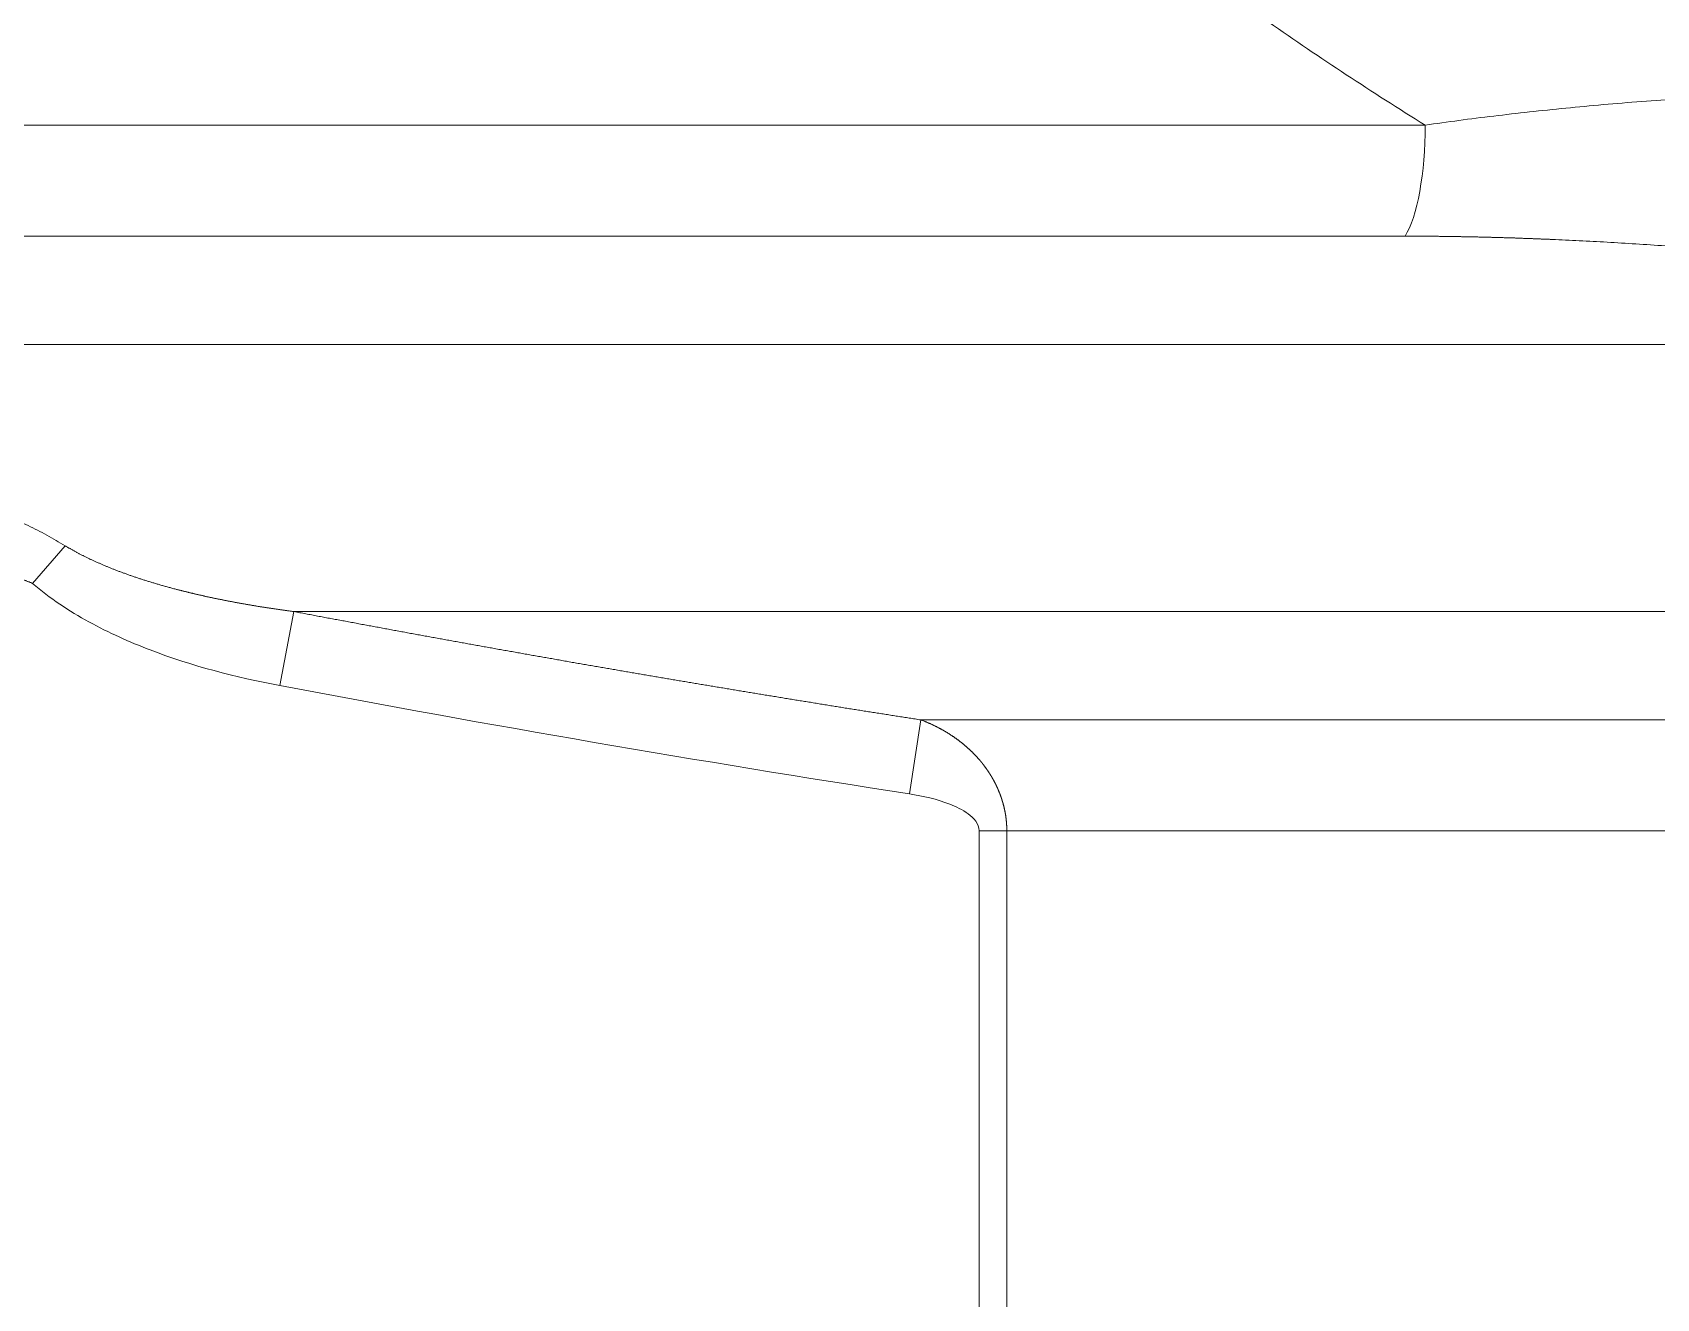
# Model space of a CAD drawing. Header units: millimetres. Extents: x 4664 to 8864, y -38 to 2932.
# Drawn here: x 8024.88 to 8042.34, y 1742.65 to 1756.27 of the extents above; entities that cross this region are included whole.
import ezdxf

# ---------------------------------------------------------------- set-up
doc = ezdxf.new("R2010")
doc.units = ezdxf.units.MM

msp = doc.modelspace()

# ---------------------------------------------------------------- linework, layer by layer
at = {"lineweight": 5}
for p, q in [((8002.857, 1755.274), (8039.855, 1755.274)), ((8003.268, 1754.08), (8039.638, 1754.08)), ((8051.856, 1752.914), (7999.933, 1752.914)), ((8025.228, 1750.749), (8024.877, 1750.345)), ((8027.689, 1750.041), (8027.538, 1749.245)), ((8056.217, 1750.041), (8027.689, 1750.041)), ((8034.432, 1748.876), (8034.309, 1748.08)), ((8055.244, 1748.876), (8034.432, 1748.876)), ((8035.059, 1747.682), (8035.059, 1736.626)), ((8035.059, 1747.682), (8056.437, 1747.682)), ((8035.356, 1736.626), (8035.356, 1747.682))]:
    msp.add_line(p, q, dxfattribs=at)
at = {"lineweight": 5, "extrusion": (0, 0, -1)}
msp.add_ellipse((8039.492, 1755.274), major_axis=(0, -1.306), ratio=0.278426, start_param=4.712389, end_param=5.867354, dxfattribs=at)
at = {"lineweight": 5}
for points, knots in [([(8028.369, 1766.189), (8028.747, 1765.647), (8029.137, 1765.115), (8029.942, 1764.072), (8030.358, 1763.561), (8031.217, 1762.559), (8031.659, 1762.068), (8032.342, 1761.348), (8032.573, 1761.11), (8032.925, 1760.757), (8033.102, 1760.582), (8033.311, 1760.379), (8033.416, 1760.278), (8033.469, 1760.227), (8033.495, 1760.202), (8033.508, 1760.19), (8033.515, 1760.183), (8033.518, 1760.181), (8033.52, 1760.179), (8033.521, 1760.178), (8034.003, 1759.718), (8034.495, 1759.272), (8035.251, 1758.622), (8035.506, 1758.408), (8035.893, 1758.092), (8036.087, 1757.936), (8036.316, 1757.755), (8036.43, 1757.665), (8036.488, 1757.62), (8036.517, 1757.598), (8036.531, 1757.587), (8036.538, 1757.581), (8036.542, 1757.578), (8036.544, 1757.577), (8036.545, 1757.576), (8036.545, 1757.576), (8036.545, 1757.576), (8037.079, 1757.162), (8037.621, 1756.764), (8038.725, 1755.997), (8039.285, 1755.628), (8039.855, 1755.274)], [0, 0, 0, 0, 0.125, 0.125, 0.25, 0.25, 0.375, 0.375, 0.4375, 0.4375, 0.46875, 0.484375, 0.492187, 0.496094, 0.498047, 0.499023, 0.499512, 0.499756, 0.499756, 0.5, 0.5, 0.625, 0.625, 0.6875, 0.6875, 0.71875, 0.734375, 0.742187, 0.746094, 0.748047, 0.749023, 0.749512, 0.749756, 0.749878, 0.749939, 0.749939, 0.75, 0.75, 0.875, 0.875, 1, 1, 1, 1]), ([(8052.102, 1755.317), (8051.817, 1755.342), (8051.538, 1755.366), (8050.987, 1755.411), (8050.717, 1755.433), (8050.184, 1755.473), (8049.921, 1755.491), (8049.534, 1755.517), (8049.405, 1755.525), (8049.15, 1755.541), (8049.024, 1755.548), (8048.647, 1755.57), (8048.4, 1755.582), (8048.035, 1755.599), (8047.915, 1755.604), (8047.736, 1755.611), (8047.676, 1755.613), (8047.558, 1755.618), (8047.499, 1755.62), (8047.205, 1755.63), (8046.974, 1755.636), (8046.633, 1755.643), (8046.521, 1755.645), (8046.353, 1755.648), (8046.269, 1755.649), (8046.172, 1755.65), (8046.124, 1755.65), (8046.1, 1755.651), (8046.088, 1755.651), (8046.082, 1755.651), (8046.079, 1755.651), (8046.077, 1755.651), (8046.077, 1755.651), (8046.076, 1755.651), (8046.076, 1755.651), (8046.076, 1755.651), (8046.076, 1755.651), (8046.076, 1755.651), (8046.076, 1755.651), (8045.937, 1755.652), (8045.662, 1755.654), (8045.26, 1755.653), (8044.866, 1755.649), (8044.609, 1755.644), (8044.229, 1755.635), (8043.981, 1755.627), (8043.618, 1755.613), (8043.499, 1755.608), (8043.322, 1755.6), (8043.234, 1755.595), (8043.132, 1755.59), (8043.082, 1755.587), (8043.056, 1755.586), (8043.044, 1755.585), (8043.037, 1755.585), (8043.034, 1755.585), (8043.033, 1755.585), (8043.032, 1755.585), (8043.032, 1755.585), (8043.031, 1755.585), (8043.031, 1755.585), (8043.031, 1755.585), (8043.031, 1755.585), (8043.031, 1755.585), (8042.887, 1755.576), (8042.601, 1755.559), (8042.181, 1755.529), (8041.769, 1755.495), (8041.367, 1755.457), (8040.974, 1755.416), (8040.591, 1755.372), (8040.217, 1755.325), (8039.975, 1755.291), (8039.855, 1755.274)], [0, 0, 0, 0, 0.0625, 0.0625, 0.125, 0.125, 0.1875, 0.1875, 0.21875, 0.21875, 0.25, 0.25, 0.3125, 0.3125, 0.34375, 0.34375, 0.359375, 0.359375, 0.375, 0.375, 0.4375, 0.4375, 0.46875, 0.46875, 0.484375, 0.492188, 0.496094, 0.498047, 0.499023, 0.499512, 0.499756, 0.499878, 0.499939, 0.499969, 0.499985, 0.499992, 0.499996, 0.499996, 0.5, 0.5, 0.53125, 0.5625, 0.59375, 0.625, 0.625, 0.6875, 0.6875, 0.71875, 0.71875, 0.734375, 0.742188, 0.746094, 0.748047, 0.749023, 0.749512, 0.749756, 0.749878, 0.749939, 0.749969, 0.749985, 0.749992, 0.749996, 0.749996, 0.75, 0.75, 0.78125, 0.8125, 0.84375, 0.875, 0.90625, 0.9375, 0.96875, 1, 1, 1, 1]), ([(8039.638, 1754.08), (8039.644, 1754.08), (8039.656, 1754.08), (8039.674, 1754.08), (8039.692, 1754.08), (8039.71, 1754.08), (8039.728, 1754.08), (8039.746, 1754.079), (8039.764, 1754.079), (8039.782, 1754.079), (8039.8, 1754.079), (8039.818, 1754.079), (8039.836, 1754.079), (8039.855, 1754.079), (8039.873, 1754.079), (8039.891, 1754.079), (8039.909, 1754.079), (8039.927, 1754.078), (8039.945, 1754.078), (8039.963, 1754.078), (8039.982, 1754.078), (8040, 1754.078), (8040.018, 1754.077), (8040.036, 1754.077), (8040.055, 1754.077), (8040.073, 1754.077), (8040.091, 1754.077), (8040.11, 1754.076), (8040.128, 1754.076), (8040.146, 1754.076), (8040.165, 1754.076), (8040.183, 1754.075), (8040.201, 1754.075), (8040.22, 1754.075), (8040.238, 1754.074), (8040.257, 1754.074), (8040.275, 1754.074), (8040.294, 1754.073), (8040.312, 1754.073), (8040.331, 1754.073), (8040.349, 1754.072), (8040.368, 1754.072), (8040.386, 1754.071), (8040.405, 1754.071), (8040.423, 1754.071), (8040.442, 1754.07), (8040.461, 1754.07), (8040.479, 1754.069), (8040.498, 1754.069), (8040.517, 1754.068), (8040.535, 1754.068), (8040.554, 1754.067), (8040.573, 1754.067), (8040.592, 1754.066), (8040.61, 1754.066), (8040.629, 1754.065), (8040.648, 1754.065), (8040.667, 1754.064), (8040.686, 1754.064), (8040.704, 1754.063), (8040.723, 1754.063), (8040.742, 1754.062), (8040.761, 1754.061), (8040.78, 1754.061), (8040.799, 1754.06), (8040.818, 1754.06), (8040.837, 1754.059), (8040.856, 1754.058), (8040.875, 1754.058), (8040.894, 1754.057), (8040.913, 1754.056), (8040.932, 1754.056), (8040.951, 1754.055), (8040.97, 1754.054), (8040.989, 1754.053), (8041.008, 1754.053), (8041.027, 1754.052), (8041.047, 1754.051), (8041.066, 1754.051), (8041.085, 1754.05), (8041.104, 1754.049), (8041.123, 1754.048), (8041.143, 1754.047), (8041.162, 1754.047), (8041.181, 1754.046), (8041.201, 1754.045), (8041.311, 1754.04), (8041.515, 1754.031), (8041.815, 1754.015), (8042.124, 1753.996), (8042.441, 1753.975), (8042.704, 1753.957), (8042.91, 1753.941), (8043.057, 1753.93), (8043.206, 1753.918), (8043.356, 1753.905), (8043.508, 1753.893), (8043.661, 1753.879), (8043.815, 1753.866), (8043.97, 1753.852), (8044.127, 1753.837), (8044.352, 1753.816), (8044.648, 1753.786), (8045.019, 1753.748), (8045.403, 1753.708), (8045.782, 1753.666), (8046.157, 1753.624), (8046.528, 1753.581), (8046.91, 1753.536), (8047.285, 1753.49), (8047.655, 1753.445), (8048.022, 1753.4), (8048.409, 1753.351), (8048.716, 1753.313), (8048.941, 1753.284), (8049.079, 1753.266), (8049.228, 1753.248), (8049.386, 1753.227), (8049.555, 1753.206), (8049.733, 1753.183), (8049.921, 1753.159), (8050.12, 1753.134), (8050.296, 1753.111), (8050.445, 1753.092), (8050.562, 1753.077), (8050.674, 1753.063), (8050.783, 1753.049), (8050.887, 1753.036), (8050.987, 1753.024), (8051.082, 1753.011), (8051.174, 1753), (8051.261, 1752.989), (8051.344, 1752.978), (8051.423, 1752.969), (8051.498, 1752.959), (8051.568, 1752.95), (8051.634, 1752.942), (8051.696, 1752.934), (8051.753, 1752.927), (8051.806, 1752.921), (8051.84, 1752.916), (8051.856, 1752.914)], [0, 0, 0, 0, 0.001403, 0.002808, 0.004214, 0.005622, 0.007032, 0.008443, 0.009856, 0.01127, 0.012686, 0.014104, 0.015523, 0.016944, 0.018367, 0.019791, 0.021217, 0.022645, 0.024074, 0.025505, 0.026937, 0.028371, 0.029807, 0.031245, 0.032684, 0.034125, 0.035568, 0.037012, 0.038458, 0.039906, 0.041355, 0.042806, 0.044259, 0.045713, 0.047169, 0.048627, 0.050087, 0.051548, 0.053011, 0.054475, 0.055942, 0.05741, 0.05888, 0.060351, 0.061825, 0.0633, 0.064776, 0.066255, 0.067735, 0.069217, 0.0707, 0.072186, 0.073673, 0.075162, 0.076653, 0.078145, 0.079639, 0.081135, 0.082633, 0.084132, 0.085633, 0.087136, 0.088641, 0.090148, 0.091656, 0.093166, 0.094678, 0.096191, 0.097707, 0.099224, 0.100743, 0.102264, 0.103786, 0.105311, 0.106837, 0.108365, 0.109895, 0.111426, 0.11296, 0.114495, 0.116032, 0.117571, 0.119111, 0.120654, 0.122198, 0.123744, 0.125292, 0.148749, 0.172956, 0.197922, 0.223653, 0.250157, 0.262099, 0.274161, 0.286342, 0.298644, 0.311068, 0.323613, 0.33628, 0.34907, 0.361983, 0.37502, 0.40466, 0.43536, 0.467127, 0.499968, 0.529724, 0.560471, 0.592216, 0.624965, 0.653813, 0.684259, 0.716308, 0.749969, 0.760607, 0.772055, 0.784313, 0.797384, 0.811268, 0.825968, 0.841484, 0.857818, 0.874972, 0.884887, 0.894455, 0.903675, 0.912547, 0.92107, 0.929244, 0.937069, 0.944545, 0.95167, 0.958445, 0.96487, 0.970943, 0.976665, 0.982036, 0.987055, 0.991722, 0.996037, 1, 1, 1, 1]), ([(8025.228, 1750.749), (8025.163, 1750.789), (8025.098, 1750.827), (8024.965, 1750.9), (8024.898, 1750.934), (8024.763, 1750.998), (8024.694, 1751.028), (8024.554, 1751.083), (8024.483, 1751.108), (8024.338, 1751.153), (8024.265, 1751.173), (8024.115, 1751.208), (8024.039, 1751.223), (8023.883, 1751.247), (8023.804, 1751.256), (8023.683, 1751.266), (8023.642, 1751.269), (8023.58, 1751.272), (8023.549, 1751.273), (8023.513, 1751.274), (8023.494, 1751.274), (8023.485, 1751.275), (8023.481, 1751.275), (8023.478, 1751.275), (8023.477, 1751.275), (8023.477, 1751.275), (8023.476, 1751.275), (8023.476, 1751.275), (8023.476, 1751.275), (8023.476, 1751.275), (8023.476, 1751.275), (8023.405, 1751.276), (8023.334, 1751.275), (8023.191, 1751.27), (8023.119, 1751.265), (8022.974, 1751.252), (8022.902, 1751.243), (8022.792, 1751.228), (8022.756, 1751.222), (8022.701, 1751.213), (8022.673, 1751.208), (8022.641, 1751.202), (8022.625, 1751.199), (8022.617, 1751.197), (8022.613, 1751.197), (8022.611, 1751.196), (8022.61, 1751.196), (8022.535, 1751.182), (8022.463, 1751.166), (8022.322, 1751.132), (8022.253, 1751.113), (8022.118, 1751.073), (8022.052, 1751.052), (8021.923, 1751.006), (8021.86, 1750.982), (8021.799, 1750.956)], [0, 0, 0, 0, 0.0625, 0.0625, 0.125, 0.125, 0.1875, 0.1875, 0.25, 0.25, 0.3125, 0.3125, 0.375, 0.375, 0.4375, 0.4375, 0.46875, 0.46875, 0.484375, 0.492188, 0.496094, 0.498047, 0.499023, 0.499512, 0.499756, 0.499878, 0.499939, 0.499969, 0.499985, 0.499985, 0.5, 0.5, 0.5625, 0.5625, 0.625, 0.625, 0.6875, 0.6875, 0.71875, 0.71875, 0.734375, 0.742188, 0.746094, 0.748047, 0.749023, 0.749023, 0.75, 0.75, 0.8125, 0.8125, 0.875, 0.875, 0.9375, 0.9375, 1, 1, 1, 1]), ([(8027.689, 1750.041), (8027.683, 1750.042), (8027.672, 1750.044), (8027.655, 1750.046), (8027.638, 1750.048), (8027.621, 1750.05), (8027.604, 1750.053), (8027.588, 1750.055), (8027.571, 1750.057), (8027.554, 1750.06), (8027.538, 1750.062), (8027.521, 1750.064), (8027.505, 1750.067), (8027.488, 1750.069), (8027.472, 1750.072), (8027.456, 1750.074), (8027.439, 1750.076), (8027.423, 1750.079), (8027.407, 1750.081), (8027.391, 1750.084), (8027.375, 1750.086), (8027.359, 1750.089), (8027.343, 1750.091), (8027.327, 1750.094), (8027.311, 1750.096), (8027.295, 1750.099), (8027.279, 1750.102), (8027.264, 1750.104), (8027.248, 1750.107), (8027.232, 1750.109), (8027.217, 1750.112), (8027.201, 1750.115), (8027.186, 1750.117), (8027.17, 1750.12), (8027.155, 1750.123), (8027.14, 1750.126), (8027.125, 1750.128), (8027.109, 1750.131), (8027.094, 1750.134), (8027.079, 1750.136), (8027.064, 1750.139), (8027.049, 1750.142), (8027.034, 1750.145), (8027.019, 1750.148), (8027.004, 1750.15), (8026.99, 1750.153), (8026.975, 1750.156), (8026.96, 1750.159), (8026.945, 1750.162), (8026.931, 1750.165), (8026.916, 1750.168), (8026.902, 1750.171), (8026.887, 1750.174), (8026.873, 1750.176), (8026.859, 1750.179), (8026.844, 1750.182), (8026.83, 1750.185), (8026.816, 1750.188), (8026.802, 1750.191), (8026.788, 1750.194), (8026.774, 1750.197), (8026.76, 1750.2), (8026.746, 1750.203), (8026.732, 1750.206), (8026.718, 1750.21), (8026.704, 1750.213), (8026.691, 1750.216), (8026.677, 1750.219), (8026.663, 1750.222), (8026.65, 1750.225), (8026.636, 1750.228), (8026.623, 1750.231), (8026.61, 1750.234), (8026.596, 1750.238), (8026.583, 1750.241), (8026.57, 1750.244), (8026.556, 1750.247), (8026.543, 1750.25), (8026.53, 1750.254), (8026.517, 1750.257), (8026.504, 1750.26), (8026.491, 1750.263), (8026.478, 1750.267), (8026.466, 1750.27), (8026.453, 1750.273), (8026.44, 1750.276), (8026.425, 1750.28), (8026.407, 1750.285), (8026.387, 1750.29), (8026.366, 1750.296), (8026.346, 1750.301), (8026.326, 1750.307), (8026.306, 1750.312), (8026.287, 1750.318), (8026.267, 1750.323), (8026.248, 1750.329), (8026.228, 1750.335), (8026.209, 1750.34), (8026.19, 1750.346), (8026.171, 1750.352), (8026.152, 1750.357), (8026.133, 1750.363), (8026.115, 1750.369), (8026.096, 1750.375), (8026.078, 1750.381), (8026.059, 1750.386), (8026.041, 1750.392), (8026.023, 1750.398), (8026.005, 1750.404), (8025.987, 1750.41), (8025.97, 1750.416), (8025.952, 1750.422), (8025.935, 1750.428), (8025.917, 1750.434), (8025.9, 1750.44), (8025.883, 1750.446), (8025.866, 1750.453), (8025.849, 1750.459), (8025.833, 1750.465), (8025.816, 1750.471), (8025.8, 1750.477), (8025.783, 1750.484), (8025.767, 1750.49), (8025.751, 1750.496), (8025.735, 1750.502), (8025.719, 1750.509), (8025.703, 1750.515), (8025.688, 1750.521), (8025.672, 1750.528), (8025.657, 1750.534), (8025.641, 1750.541), (8025.626, 1750.547), (8025.611, 1750.554), (8025.596, 1750.56), (8025.582, 1750.567), (8025.567, 1750.573), (8025.552, 1750.58), (8025.538, 1750.586), (8025.524, 1750.593), (8025.509, 1750.6), (8025.495, 1750.606), (8025.482, 1750.613), (8025.468, 1750.619), (8025.454, 1750.626), (8025.44, 1750.633), (8025.427, 1750.64), (8025.414, 1750.646), (8025.4, 1750.653), (8025.387, 1750.66), (8025.374, 1750.667), (8025.362, 1750.673), (8025.349, 1750.68), (8025.336, 1750.687), (8025.324, 1750.694), (8025.312, 1750.701), (8025.299, 1750.708), (8025.287, 1750.715), (8025.275, 1750.722), (8025.263, 1750.728), (8025.252, 1750.735), (8025.24, 1750.742), (8025.232, 1750.747), (8025.228, 1750.749)], [0, 0, 0, 0, 0.00665, 0.01328, 0.019893, 0.026486, 0.033061, 0.039618, 0.046155, 0.052675, 0.059175, 0.065657, 0.07212, 0.078565, 0.084991, 0.091398, 0.097787, 0.104157, 0.110508, 0.116841, 0.123155, 0.12945, 0.135727, 0.141985, 0.148225, 0.154446, 0.160648, 0.166832, 0.172997, 0.179143, 0.185271, 0.19138, 0.197471, 0.203543, 0.209596, 0.215631, 0.221647, 0.227644, 0.233623, 0.239583, 0.245524, 0.251447, 0.257351, 0.263237, 0.269104, 0.274952, 0.280782, 0.286593, 0.292386, 0.29816, 0.303915, 0.309652, 0.31537, 0.321069, 0.32675, 0.332412, 0.338056, 0.343681, 0.349287, 0.354875, 0.360445, 0.365995, 0.371527, 0.377041, 0.382536, 0.388012, 0.39347, 0.398909, 0.404329, 0.409731, 0.415115, 0.42048, 0.425826, 0.431154, 0.436463, 0.441753, 0.447025, 0.452279, 0.457514, 0.46273, 0.467928, 0.473107, 0.478268, 0.483411, 0.488534, 0.493639, 0.498726, 0.506931, 0.515095, 0.523216, 0.531296, 0.539334, 0.547329, 0.555284, 0.563196, 0.571066, 0.578895, 0.586682, 0.594428, 0.602131, 0.609794, 0.617414, 0.624993, 0.63253, 0.640026, 0.64748, 0.654893, 0.662264, 0.669594, 0.676883, 0.68413, 0.691336, 0.698501, 0.705624, 0.712706, 0.719747, 0.726747, 0.733706, 0.740623, 0.7475, 0.754336, 0.761131, 0.767885, 0.774598, 0.78127, 0.787901, 0.794492, 0.801042, 0.807552, 0.814021, 0.820449, 0.826838, 0.833185, 0.839493, 0.84576, 0.851987, 0.858173, 0.86432, 0.870426, 0.876493, 0.88252, 0.888507, 0.894454, 0.900361, 0.906229, 0.912057, 0.917846, 0.923596, 0.929306, 0.934977, 0.940608, 0.946201, 0.951755, 0.95727, 0.962746, 0.968183, 0.973582, 0.978942, 0.984264, 0.989547, 0.994793, 1, 1, 1, 1]), ([(8021.871, 1749.943), (8021.873, 1749.944), (8021.878, 1749.947), (8021.884, 1749.951), (8021.891, 1749.956), (8021.898, 1749.96), (8021.905, 1749.965), (8021.912, 1749.97), (8021.92, 1749.974), (8021.927, 1749.979), (8021.935, 1749.984), (8021.943, 1749.989), (8021.951, 1749.995), (8021.96, 1750), (8021.968, 1750.005), (8021.977, 1750.011), (8021.986, 1750.016), (8021.995, 1750.022), (8022.004, 1750.027), (8022.014, 1750.033), (8022.023, 1750.039), (8022.033, 1750.045), (8022.043, 1750.051), (8022.053, 1750.057), (8022.064, 1750.063), (8022.074, 1750.069), (8022.085, 1750.075), (8022.096, 1750.081), (8022.107, 1750.088), (8022.119, 1750.094), (8022.13, 1750.101), (8022.142, 1750.107), (8022.154, 1750.114), (8022.166, 1750.12), (8022.178, 1750.127), (8022.191, 1750.134), (8022.204, 1750.141), (8022.217, 1750.147), (8022.23, 1750.154), (8022.243, 1750.161), (8022.257, 1750.168), (8022.27, 1750.175), (8022.284, 1750.182), (8022.299, 1750.189), (8022.313, 1750.196), (8022.328, 1750.204), (8022.342, 1750.211), (8022.357, 1750.218), (8022.373, 1750.225), (8022.388, 1750.232), (8022.404, 1750.24), (8022.42, 1750.247), (8022.436, 1750.254), (8022.452, 1750.261), (8022.468, 1750.269), (8022.485, 1750.276), (8022.502, 1750.283), (8022.519, 1750.291), (8022.537, 1750.298), (8022.559, 1750.307), (8022.586, 1750.318), (8022.618, 1750.331), (8022.649, 1750.343), (8022.68, 1750.355), (8022.71, 1750.366), (8022.74, 1750.377), (8022.77, 1750.388), (8022.799, 1750.398), (8022.828, 1750.407), (8022.856, 1750.416), (8022.884, 1750.425), (8022.912, 1750.434), (8022.938, 1750.442), (8022.965, 1750.449), (8022.991, 1750.457), (8023.016, 1750.464), (8023.042, 1750.471), (8023.066, 1750.477), (8023.09, 1750.483), (8023.114, 1750.489), (8023.137, 1750.494), (8023.16, 1750.5), (8023.182, 1750.505), (8023.203, 1750.509), (8023.225, 1750.514), (8023.245, 1750.518), (8023.265, 1750.522), (8023.285, 1750.526), (8023.313, 1750.531), (8023.351, 1750.537), (8023.398, 1750.545), (8023.445, 1750.551), (8023.491, 1750.557), (8023.536, 1750.562), (8023.582, 1750.566), (8023.627, 1750.569), (8023.671, 1750.572), (8023.715, 1750.574), (8023.759, 1750.575), (8023.802, 1750.575), (8023.845, 1750.575), (8023.887, 1750.574), (8023.929, 1750.572), (8023.971, 1750.57), (8024.012, 1750.567), (8024.052, 1750.563), (8024.082, 1750.56), (8024.101, 1750.558), (8024.109, 1750.557), (8024.118, 1750.555), (8024.126, 1750.554), (8024.135, 1750.553), (8024.144, 1750.552), (8024.152, 1750.551), (8024.161, 1750.549), (8024.17, 1750.548), (8024.179, 1750.547), (8024.188, 1750.545), (8024.197, 1750.544), (8024.206, 1750.542), (8024.215, 1750.541), (8024.224, 1750.539), (8024.234, 1750.537), (8024.243, 1750.536), (8024.252, 1750.534), (8024.262, 1750.532), (8024.271, 1750.53), (8024.281, 1750.528), (8024.29, 1750.526), (8024.3, 1750.524), (8024.31, 1750.522), (8024.32, 1750.52), (8024.329, 1750.518), (8024.339, 1750.516), (8024.349, 1750.514), (8024.359, 1750.511), (8024.369, 1750.509), (8024.379, 1750.506), (8024.39, 1750.504), (8024.4, 1750.501), (8024.41, 1750.499), (8024.421, 1750.496), (8024.431, 1750.494), (8024.441, 1750.491), (8024.452, 1750.488), (8024.462, 1750.485), (8024.473, 1750.482), (8024.484, 1750.479), (8024.494, 1750.476), (8024.505, 1750.473), (8024.516, 1750.47), (8024.527, 1750.467), (8024.538, 1750.464), (8024.549, 1750.46), (8024.56, 1750.457), (8024.571, 1750.454), (8024.582, 1750.45), (8024.593, 1750.447), (8024.605, 1750.443), (8024.616, 1750.439), (8024.627, 1750.436), (8024.639, 1750.432), (8024.65, 1750.428), (8024.662, 1750.424), (8024.673, 1750.42), (8024.685, 1750.417), (8024.697, 1750.412), (8024.708, 1750.408), (8024.72, 1750.404), (8024.732, 1750.4), (8024.744, 1750.396), (8024.756, 1750.392), (8024.767, 1750.387), (8024.779, 1750.383), (8024.791, 1750.378), (8024.804, 1750.374), (8024.816, 1750.369), (8024.828, 1750.364), (8024.84, 1750.36), (8024.852, 1750.355), (8024.865, 1750.35), (8024.873, 1750.347), (8024.877, 1750.345)], [0, 0, 0, 0, 0.002496, 0.005055, 0.007677, 0.010363, 0.013113, 0.015926, 0.018802, 0.021742, 0.024746, 0.027812, 0.030943, 0.034136, 0.037394, 0.040714, 0.044098, 0.047546, 0.051057, 0.054631, 0.058269, 0.06197, 0.065734, 0.069562, 0.073454, 0.077408, 0.081426, 0.085507, 0.089652, 0.093859, 0.09813, 0.102464, 0.106862, 0.111322, 0.115846, 0.120433, 0.125083, 0.129796, 0.134572, 0.139411, 0.144313, 0.149278, 0.154306, 0.159397, 0.164551, 0.169767, 0.175046, 0.180388, 0.185793, 0.19126, 0.19679, 0.202382, 0.208037, 0.213754, 0.219534, 0.225376, 0.23128, 0.237246, 0.243275, 0.249365, 0.260452, 0.271361, 0.282094, 0.292649, 0.303027, 0.313229, 0.323254, 0.333102, 0.342773, 0.352268, 0.361587, 0.37073, 0.379697, 0.388487, 0.397102, 0.405542, 0.413806, 0.421895, 0.429809, 0.437548, 0.445112, 0.452502, 0.459718, 0.46676, 0.473628, 0.480322, 0.486843, 0.49319, 0.499365, 0.514596, 0.529667, 0.54458, 0.559335, 0.573932, 0.588372, 0.602655, 0.616782, 0.630754, 0.644571, 0.658234, 0.671743, 0.6851, 0.698306, 0.711361, 0.724266, 0.737022, 0.74963, 0.752263, 0.754916, 0.757588, 0.760279, 0.76299, 0.765721, 0.76847, 0.77124, 0.774028, 0.776836, 0.779664, 0.782511, 0.785377, 0.788262, 0.791167, 0.794092, 0.797035, 0.799998, 0.80298, 0.805981, 0.809001, 0.812041, 0.8151, 0.818178, 0.821275, 0.824391, 0.827527, 0.830681, 0.833855, 0.837047, 0.840259, 0.84349, 0.846739, 0.850007, 0.853295, 0.856601, 0.859926, 0.86327, 0.866633, 0.870015, 0.873415, 0.876834, 0.880272, 0.883729, 0.887204, 0.890698, 0.89421, 0.897741, 0.901291, 0.904859, 0.908446, 0.912051, 0.915674, 0.919316, 0.922977, 0.926655, 0.930353, 0.934068, 0.937802, 0.941553, 0.945323, 0.949112, 0.952918, 0.956743, 0.960585, 0.964446, 0.968325, 0.972222, 0.976136, 0.980069, 0.984019, 0.987988, 0.991974, 0.995978, 1, 1, 1, 1]), ([(8024.877, 1750.345), (8025.063, 1750.183), (8025.271, 1750.047), (8025.698, 1749.813), (8025.918, 1749.715), (8026.592, 1749.457), (8027.059, 1749.335), (8027.538, 1749.245)], [0, 0, 0, 0, 0.25, 0.25, 0.5, 0.5, 1, 1, 1, 1]), ([(8034.432, 1748.876), (8034.411, 1748.879), (8034.369, 1748.886), (8034.307, 1748.896), (8034.244, 1748.905), (8034.182, 1748.915), (8034.119, 1748.925), (8034.057, 1748.935), (8033.994, 1748.945), (8033.932, 1748.955), (8033.869, 1748.964), (8033.807, 1748.974), (8033.744, 1748.984), (8033.681, 1748.994), (8033.619, 1749.004), (8033.556, 1749.014), (8033.494, 1749.024), (8033.431, 1749.034), (8033.368, 1749.044), (8033.306, 1749.055), (8033.243, 1749.065), (8033.18, 1749.075), (8033.118, 1749.085), (8033.055, 1749.095), (8032.992, 1749.105), (8032.93, 1749.116), (8032.867, 1749.126), (8032.804, 1749.136), (8032.742, 1749.146), (8032.679, 1749.157), (8032.616, 1749.167), (8032.553, 1749.177), (8032.491, 1749.188), (8032.428, 1749.198), (8032.365, 1749.209), (8032.302, 1749.219), (8032.24, 1749.23), (8032.177, 1749.24), (8032.114, 1749.251), (8032.051, 1749.261), (8031.988, 1749.272), (8031.925, 1749.282), (8031.863, 1749.293), (8031.8, 1749.303), (8031.737, 1749.314), (8031.674, 1749.325), (8031.611, 1749.335), (8031.548, 1749.346), (8031.485, 1749.357), (8031.422, 1749.368), (8031.359, 1749.378), (8031.296, 1749.389), (8031.233, 1749.4), (8031.17, 1749.411), (8031.107, 1749.422), (8031.044, 1749.433), (8030.981, 1749.444), (8030.918, 1749.454), (8030.855, 1749.465), (8030.792, 1749.476), (8030.729, 1749.487), (8030.666, 1749.498), (8030.603, 1749.509), (8030.54, 1749.521), (8030.477, 1749.532), (8030.414, 1749.543), (8030.351, 1749.554), (8030.288, 1749.565), (8030.225, 1749.576), (8030.161, 1749.587), (8030.098, 1749.599), (8030.035, 1749.61), (8029.972, 1749.621), (8029.909, 1749.632), (8029.845, 1749.644), (8029.782, 1749.655), (8029.719, 1749.666), (8029.656, 1749.678), (8029.592, 1749.689), (8029.529, 1749.701), (8029.466, 1749.712), (8029.403, 1749.724), (8029.339, 1749.735), (8029.276, 1749.747), (8029.213, 1749.758), (8029.149, 1749.77), (8029.086, 1749.781), (8029.023, 1749.793), (8028.959, 1749.804), (8028.896, 1749.816), (8028.832, 1749.828), (8028.769, 1749.839), (8028.705, 1749.851), (8028.642, 1749.863), (8028.579, 1749.875), (8028.515, 1749.886), (8028.452, 1749.898), (8028.388, 1749.91), (8028.325, 1749.922), (8028.261, 1749.934), (8028.197, 1749.946), (8028.134, 1749.957), (8028.07, 1749.969), (8028.007, 1749.981), (8027.943, 1749.993), (8027.88, 1750.005), (8027.816, 1750.017), (8027.752, 1750.029), (8027.71, 1750.037), (8027.689, 1750.041)], [0, 0, 0, 0, 0.009242, 0.018485, 0.02773, 0.036977, 0.046225, 0.055475, 0.064727, 0.07398, 0.083236, 0.092492, 0.101751, 0.111011, 0.120273, 0.129537, 0.138802, 0.148069, 0.157338, 0.166609, 0.175882, 0.185156, 0.194432, 0.20371, 0.21299, 0.222272, 0.231555, 0.240841, 0.250128, 0.259417, 0.268708, 0.278001, 0.287296, 0.296593, 0.305892, 0.315192, 0.324495, 0.333799, 0.343106, 0.352414, 0.361725, 0.371037, 0.380352, 0.389668, 0.398987, 0.408307, 0.41763, 0.426955, 0.436281, 0.44561, 0.454941, 0.464274, 0.473609, 0.482946, 0.492285, 0.501627, 0.51097, 0.520316, 0.529664, 0.539014, 0.548366, 0.55772, 0.567077, 0.576436, 0.585797, 0.59516, 0.604525, 0.613893, 0.623263, 0.632635, 0.642009, 0.651386, 0.660765, 0.670146, 0.679529, 0.688915, 0.698303, 0.707694, 0.717087, 0.726482, 0.735879, 0.745279, 0.754682, 0.764086, 0.773493, 0.782903, 0.792314, 0.801729, 0.811145, 0.820564, 0.829986, 0.83941, 0.848836, 0.858265, 0.867696, 0.87713, 0.886567, 0.896005, 0.905447, 0.914891, 0.924337, 0.933786, 0.943237, 0.952691, 0.962148, 0.971607, 0.981069, 0.990533, 1, 1, 1, 1]), ([(8035.356, 1747.682), (8035.356, 1747.683), (8035.356, 1747.686), (8035.356, 1747.69), (8035.356, 1747.695), (8035.356, 1747.699), (8035.356, 1747.704), (8035.356, 1747.708), (8035.356, 1747.713), (8035.356, 1747.717), (8035.355, 1747.721), (8035.355, 1747.726), (8035.355, 1747.73), (8035.355, 1747.735), (8035.355, 1747.739), (8035.354, 1747.744), (8035.354, 1747.748), (8035.354, 1747.752), (8035.354, 1747.757), (8035.353, 1747.761), (8035.353, 1747.766), (8035.353, 1747.77), (8035.352, 1747.775), (8035.352, 1747.779), (8035.351, 1747.783), (8035.351, 1747.788), (8035.35, 1747.792), (8035.35, 1747.797), (8035.35, 1747.801), (8035.349, 1747.806), (8035.348, 1747.81), (8035.348, 1747.815), (8035.347, 1747.819), (8035.347, 1747.823), (8035.346, 1747.828), (8035.346, 1747.832), (8035.345, 1747.837), (8035.344, 1747.841), (8035.344, 1747.846), (8035.343, 1747.85), (8035.342, 1747.855), (8035.341, 1747.859), (8035.341, 1747.863), (8035.34, 1747.868), (8035.339, 1747.872), (8035.338, 1747.877), (8035.338, 1747.881), (8035.337, 1747.886), (8035.336, 1747.89), (8035.335, 1747.895), (8035.334, 1747.899), (8035.333, 1747.904), (8035.332, 1747.908), (8035.331, 1747.912), (8035.33, 1747.917), (8035.329, 1747.921), (8035.328, 1747.926), (8035.327, 1747.93), (8035.326, 1747.935), (8035.325, 1747.939), (8035.324, 1747.944), (8035.323, 1747.948), (8035.322, 1747.952), (8035.321, 1747.957), (8035.32, 1747.961), (8035.318, 1747.966), (8035.317, 1747.97), (8035.316, 1747.975), (8035.315, 1747.979), (8035.314, 1747.983), (8035.312, 1747.988), (8035.311, 1747.992), (8035.31, 1747.997), (8035.308, 1748.001), (8035.307, 1748.005), (8035.306, 1748.01), (8035.304, 1748.014), (8035.303, 1748.019), (8035.301, 1748.023), (8035.3, 1748.028), (8035.299, 1748.032), (8035.297, 1748.036), (8035.296, 1748.041), (8035.294, 1748.045), (8035.293, 1748.05), (8035.291, 1748.054), (8035.289, 1748.058), (8035.288, 1748.063), (8035.286, 1748.067), (8035.285, 1748.071), (8035.283, 1748.076), (8035.281, 1748.08), (8035.28, 1748.085), (8035.278, 1748.089), (8035.276, 1748.093), (8035.274, 1748.098), (8035.273, 1748.102), (8035.271, 1748.106), (8035.269, 1748.111), (8035.267, 1748.115), (8035.265, 1748.119), (8035.264, 1748.124), (8035.262, 1748.128), (8035.26, 1748.132), (8035.258, 1748.137), (8035.256, 1748.141), (8035.254, 1748.145), (8035.252, 1748.15), (8035.25, 1748.154), (8035.248, 1748.158), (8035.246, 1748.163), (8035.244, 1748.167), (8035.242, 1748.171), (8035.24, 1748.176), (8035.238, 1748.18), (8035.236, 1748.184), (8035.234, 1748.188), (8035.231, 1748.193), (8035.229, 1748.197), (8035.227, 1748.201), (8035.225, 1748.206), (8035.223, 1748.21), (8035.22, 1748.214), (8035.218, 1748.218), (8035.216, 1748.223), (8035.214, 1748.227), (8035.211, 1748.231), (8035.209, 1748.235), (8035.207, 1748.239), (8035.204, 1748.244), (8035.202, 1748.248), (8035.199, 1748.252), (8035.197, 1748.256), (8035.194, 1748.26), (8035.192, 1748.265), (8035.19, 1748.269), (8035.187, 1748.273), (8035.184, 1748.277), (8035.182, 1748.281), (8035.179, 1748.286), (8035.177, 1748.29), (8035.174, 1748.294), (8035.172, 1748.298), (8035.169, 1748.302), (8035.166, 1748.306), (8035.164, 1748.31), (8035.161, 1748.314), (8035.158, 1748.319), (8035.155, 1748.323), (8035.153, 1748.327), (8035.15, 1748.331), (8035.147, 1748.335), (8035.144, 1748.339), (8035.141, 1748.343), (8035.139, 1748.347), (8035.136, 1748.351), (8035.133, 1748.355), (8035.13, 1748.359), (8035.127, 1748.363), (8035.124, 1748.367), (8035.121, 1748.371), (8035.118, 1748.375), (8035.115, 1748.379), (8035.112, 1748.383), (8035.109, 1748.387), (8035.106, 1748.391), (8035.103, 1748.395), (8035.1, 1748.399), (8035.097, 1748.403), (8035.094, 1748.407), (8035.091, 1748.411), (8035.087, 1748.415), (8035.084, 1748.419), (8035.081, 1748.423), (8035.078, 1748.427), (8035.075, 1748.431), (8035.071, 1748.435), (8035.068, 1748.439), (8035.064, 1748.443), (8035.059, 1748.449), (8035.053, 1748.456), (8035.048, 1748.462), (8035.042, 1748.469), (8035.036, 1748.475), (8035.03, 1748.482), (8035.024, 1748.488), (8035.017, 1748.495), (8035.011, 1748.502), (8035.005, 1748.508), (8034.998, 1748.515), (8034.992, 1748.521), (8034.985, 1748.528), (8034.979, 1748.534), (8034.972, 1748.54), (8034.965, 1748.547), (8034.959, 1748.553), (8034.952, 1748.56), (8034.945, 1748.566), (8034.938, 1748.573), (8034.931, 1748.579), (8034.923, 1748.585), (8034.916, 1748.592), (8034.909, 1748.598), (8034.901, 1748.604), (8034.894, 1748.611), (8034.886, 1748.617), (8034.878, 1748.623), (8034.871, 1748.629), (8034.863, 1748.635), (8034.855, 1748.642), (8034.847, 1748.648), (8034.839, 1748.654), (8034.831, 1748.66), (8034.823, 1748.666), (8034.814, 1748.672), (8034.806, 1748.678), (8034.798, 1748.684), (8034.789, 1748.69), (8034.781, 1748.696), (8034.772, 1748.702), (8034.763, 1748.708), (8034.754, 1748.713), (8034.745, 1748.719), (8034.737, 1748.725), (8034.727, 1748.731), (8034.718, 1748.736), (8034.709, 1748.742), (8034.7, 1748.748), (8034.691, 1748.753), (8034.681, 1748.759), (8034.672, 1748.764), (8034.662, 1748.769), (8034.652, 1748.775), (8034.643, 1748.78), (8034.633, 1748.785), (8034.623, 1748.791), (8034.613, 1748.796), (8034.603, 1748.801), (8034.593, 1748.806), (8034.583, 1748.811), (8034.572, 1748.816), (8034.562, 1748.821), (8034.552, 1748.826), (8034.541, 1748.831), (8034.531, 1748.836), (8034.52, 1748.84), (8034.509, 1748.845), (8034.498, 1748.85), (8034.487, 1748.854), (8034.477, 1748.859), (8034.465, 1748.863), (8034.454, 1748.868), (8034.443, 1748.872), (8034.436, 1748.875), (8034.432, 1748.876)], [0, 0, 0, 0, 0.002602, 0.005204, 0.007808, 0.010414, 0.01302, 0.015628, 0.018238, 0.020849, 0.023461, 0.026074, 0.028689, 0.031306, 0.033924, 0.036543, 0.039164, 0.041787, 0.044412, 0.047037, 0.049665, 0.052294, 0.054926, 0.057558, 0.060193, 0.062829, 0.065468, 0.068108, 0.07075, 0.073393, 0.076039, 0.078687, 0.081336, 0.083988, 0.086642, 0.089298, 0.091955, 0.094615, 0.097277, 0.099942, 0.102608, 0.105277, 0.107947, 0.11062, 0.113296, 0.115973, 0.118653, 0.121336, 0.12402, 0.126707, 0.129397, 0.132089, 0.134783, 0.13748, 0.140179, 0.142881, 0.145586, 0.148293, 0.151003, 0.153715, 0.15643, 0.159148, 0.161868, 0.164591, 0.167317, 0.170046, 0.172777, 0.175511, 0.178248, 0.180988, 0.183731, 0.186477, 0.189226, 0.191977, 0.194732, 0.197489, 0.20025, 0.203014, 0.205781, 0.20855, 0.211323, 0.214099, 0.216879, 0.219661, 0.222447, 0.225236, 0.228028, 0.230823, 0.233622, 0.236424, 0.239229, 0.242038, 0.24485, 0.247665, 0.250484, 0.253306, 0.256132, 0.258961, 0.261794, 0.26463, 0.26747, 0.270314, 0.27316, 0.276011, 0.278865, 0.281723, 0.284584, 0.28745, 0.290319, 0.293191, 0.296067, 0.298948, 0.301832, 0.304719, 0.307611, 0.310506, 0.313405, 0.316308, 0.319216, 0.322126, 0.325041, 0.32796, 0.330883, 0.33381, 0.336741, 0.339676, 0.342615, 0.345558, 0.348505, 0.351456, 0.354411, 0.357371, 0.360335, 0.363303, 0.366275, 0.369251, 0.372232, 0.375216, 0.378205, 0.381199, 0.384197, 0.387199, 0.390205, 0.393216, 0.396231, 0.39925, 0.402274, 0.405303, 0.408336, 0.411373, 0.414415, 0.417461, 0.420512, 0.423568, 0.426628, 0.429692, 0.432761, 0.435835, 0.438913, 0.441996, 0.445084, 0.448176, 0.451273, 0.454375, 0.457482, 0.460593, 0.463709, 0.46683, 0.469955, 0.473085, 0.476221, 0.479361, 0.482505, 0.485655, 0.48881, 0.491969, 0.495134, 0.498303, 0.501477, 0.506888, 0.51233, 0.517804, 0.52331, 0.528849, 0.534419, 0.540022, 0.545657, 0.551325, 0.557025, 0.562757, 0.568523, 0.57432, 0.580151, 0.586015, 0.591911, 0.597841, 0.603803, 0.609799, 0.615827, 0.621889, 0.627984, 0.634113, 0.640275, 0.64647, 0.652699, 0.658962, 0.665258, 0.671588, 0.677951, 0.684348, 0.690779, 0.697244, 0.703743, 0.710276, 0.716843, 0.723445, 0.73008, 0.736749, 0.743453, 0.750191, 0.756963, 0.76377, 0.770611, 0.777487, 0.784397, 0.791342, 0.798321, 0.805335, 0.812384, 0.819467, 0.826586, 0.833739, 0.840927, 0.84815, 0.855407, 0.8627, 0.870028, 0.877391, 0.884789, 0.892222, 0.899691, 0.907194, 0.914733, 0.922307, 0.929917, 0.937562, 0.945242, 0.952958, 0.96071, 0.968496, 0.976319, 0.984177, 0.992071, 1, 1, 1, 1]), ([(8034.309, 1748.08), (8034.457, 1748.057), (8034.604, 1748.024), (8034.812, 1747.942), (8034.88, 1747.91), (8035.001, 1747.82), (8035.059, 1747.758), (8035.059, 1747.682)], [0, 0, 0, 0, 0.5, 0.5, 0.75, 0.75, 1, 1, 1, 1])]:
    msp.add_open_spline(points, degree=3, knots=knots, dxfattribs=at)
msp.add_open_spline([(8027.538, 1749.245), (8029.789, 1748.82), (8032.045, 1748.43), (8034.309, 1748.08)], degree=3, dxfattribs=at)

doc.saveas('drawing.dxf')
